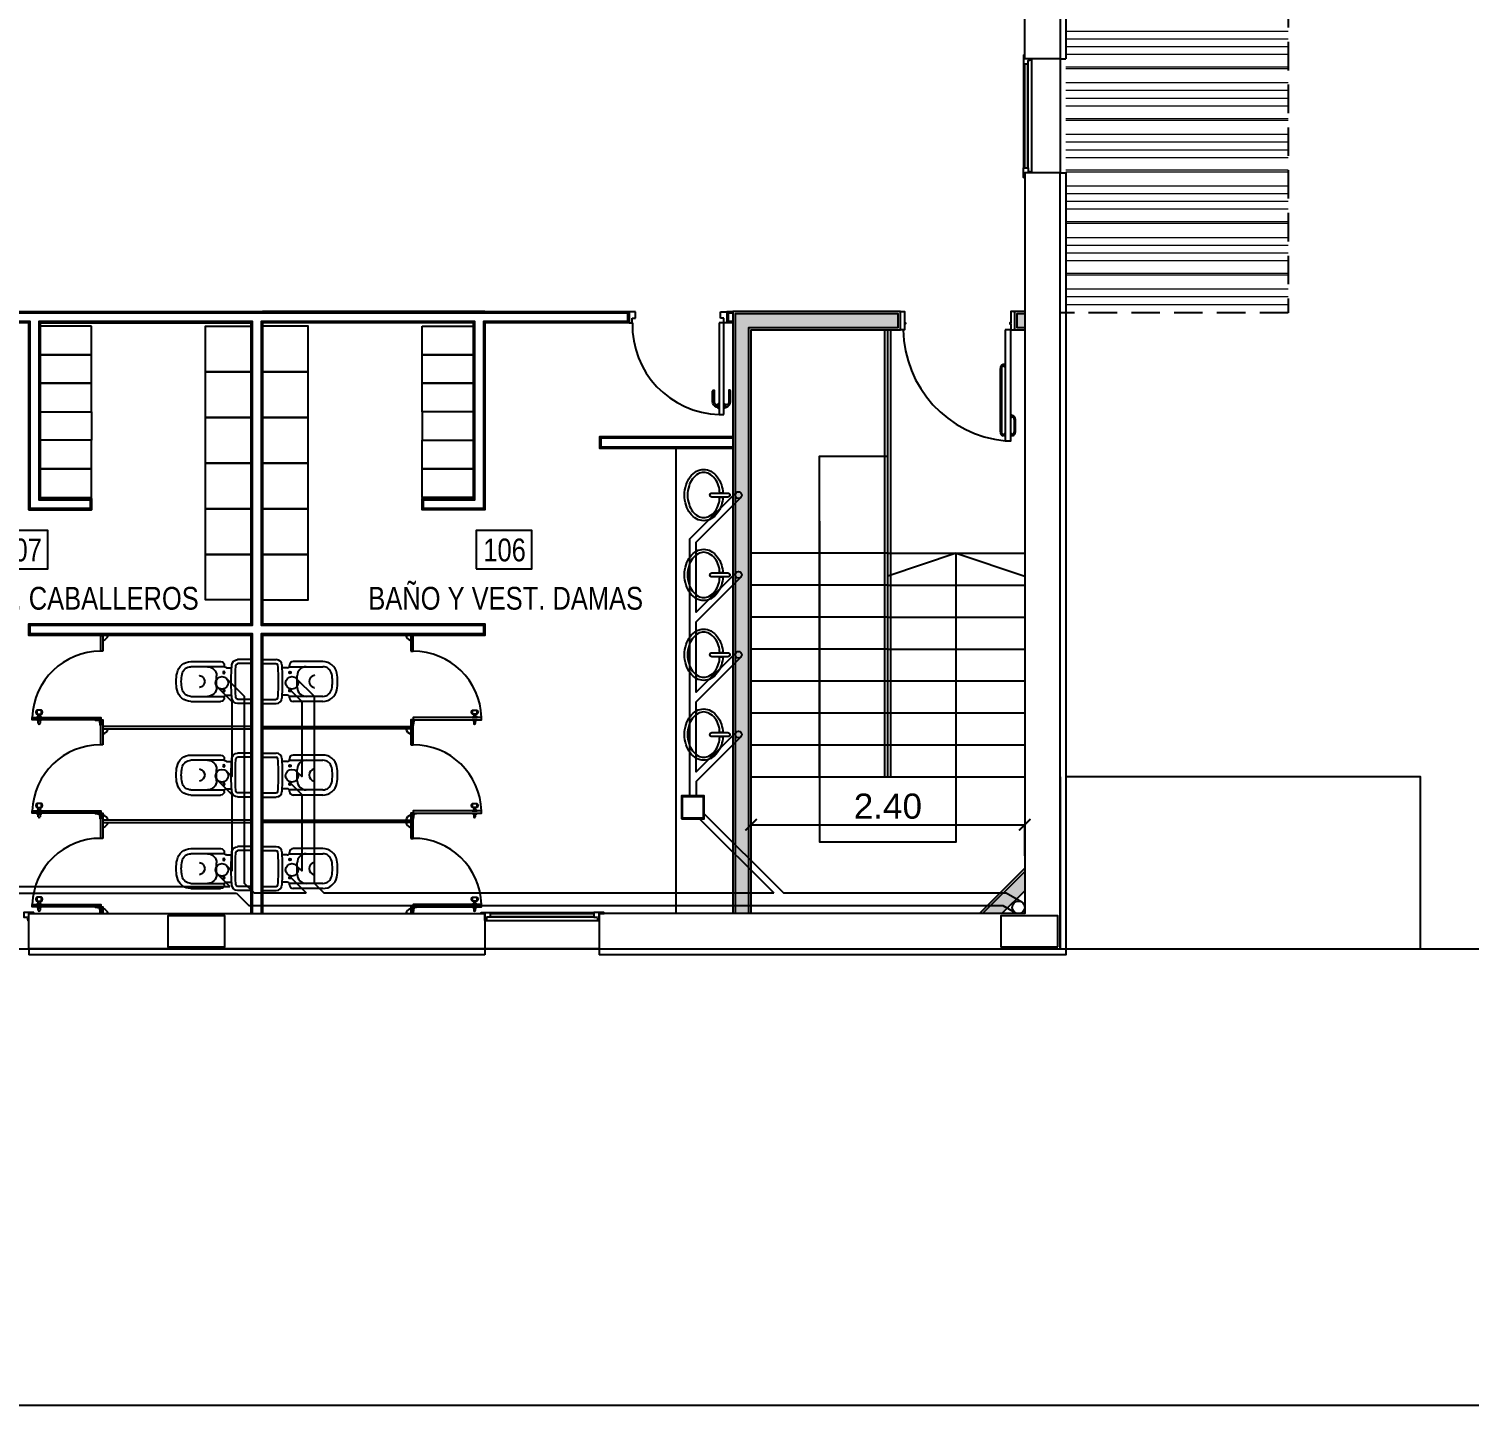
# Model space of a CAD drawing. Header units: inches. Extents: x -309 to 190, y -1585 to -1350.
# Drawn here: x -193.24 to -180.6, y -1503.41 to -1491.34 of the extents above; entities that cross this region are included whole.
import ezdxf
from ezdxf.enums import TextEntityAlignment as Align

# ---------------------------------------------------------------- set-up
doc = ezdxf.new("R2010")
doc.units = ezdxf.units.IN
doc.header["$MEASUREMENT"] = 0
doc.header["$PDMODE"] = 3
doc.linetypes.add('HIDDEN', pattern=[0.375, 0.25, -0.125])
doc.layers.get('0').update_dxf_attribs({"color": 9, "linetype": 'CONTINUOUS'})
doc.layers.get('DEFPOINTS').update_dxf_attribs({"color": 9, "linetype": 'CONTINUOUS'})
for name, color, linetype in [('01', 9, 'CONTINUOUS'), ('CARP', 9, 'CONTINUOUS'), ('CARPI', 9, 'CONTINUOUS'), ('CLOACA', 9, 'CONTINUOUS'), ('DET', 9, 'CONTINUOUS'), ('EQUIP', 9, 'CONTINUOUS'), ('estructura', 9, 'CONTINUOUS'), ('LADRILLO HUECO 12', 9, 'CONTINUOUS'), ('referencias', 9, 'CONTINUOUS'), ('REVOQUE', 9, 'CONTINUOUS'), ('SANIT', 9, 'CONTINUOUS'), ('Tabiques de baños', 9, 'CONTINUOUS'), ('TEXTOS', 9, 'CONTINUOUS')]:
    doc.layers.add(name, color=color, linetype=linetype)
doc.layers.add('cotas', color=9, linetype='CONTINUOUS', lineweight=15)
doc.styles.add('COTAS', font='arial.ttf')
doc.styles.add('ROMANS', font='arial.ttf')
doc.dimstyles.new('ploteo 100', dxfattribs={"dimscale": 0, "dimtxt": 0.22, "dimasz": 0.1, "dimexe": 0, "dimexo": 0, "dimgap": 0.05, "dimtad": 1, "dimzin": 0, "dimdsep": 46, "dimtxsty": 'COTAS', "dimblk1": 'ARCHTICK', "dimblk2": 'ARCHTICK', "dimsah": 1, "dimcen": 0.7, "dimclrd": 256, "dimclre": 256, "dimclrt": 256, "dimaunit": 1, "dimadec": 3, "dimazin": 0, "dimtfac": 1, "dimtmove": 2, "dimatfit": 3, "dimldrblk": 'ARCHTICK', "dimfxl": 1, "dimtolj": 1, "dimtzin": 0, "dimarcsym": 0})

# ---------------------------------------------------------------- blocks, each defined once
blk = doc.blocks.new('_ARCHTICK')
at = {"color": 0, "linetype": 'ByBlock', "const_width": 0.15}
blk.add_lwpolyline([(-0.5, -0.5), (0.5, 0.5)], dxfattribs=at)
blk = doc.blocks.new('*D43')
at = {"layer": 'cotas', "lineweight": -2, "transparency": 16777216}
for p, q in [((-186.902, -1498.592), (-186.902, -1498.319)), ((-186.902, -1498.319), (-184.502, -1498.319)), ((-184.502, -1498.592), (-184.502, -1498.319))]:
    blk.add_line(p, q, dxfattribs=at)
at = {"layer": 'DEFPOINTS', "color": 0, "transparency": 16777216}
for p in [(-184.502, -1498.319), (-186.902, -1498.592), (-184.502, -1498.592)]:
    blk.add_point(p, dxfattribs=at)
at = {"layer": 'cotas', "lineweight": -2, "transparency": 16777216, "xscale": 0.1, "yscale": 0.1, "zscale": 0.1, "rotation": 180}
blk.add_blockref('_ARCHTICK', (-186.902, -1498.319), dxfattribs=at)
at = {"layer": 'cotas', "lineweight": -2, "transparency": 16777216, "xscale": 0.1, "yscale": 0.1, "zscale": 0.1}
blk.add_blockref('_ARCHTICK', (-184.502, -1498.319), dxfattribs=at)
at = {"layer": 'cotas', "transparency": 16777216, "insert": (-185.702, -1498.157), "char_height": 0.22, "attachment_point": 5, "style": 'COTAS'}
blk.add_mtext('\\A1;2.40', dxfattribs=at)
blk = doc.blocks.new('INOLBAVS')
for p, q in [((-0.193, 0), (0.193, 0)), ((-0.193, 0), (-0.193, -0.12)), ((-0.157, 0), (-0.157, -0.12)), ((0.157, 0), (0.157, -0.12)), ((0.193, 0), (0.193, -0.12)), ((-0.143, -0.236), (-0.14, -0.236)), ((-0.13, -0.528), (-0.13, -0.236)), ((0.13, -0.236), (0.13, -0.528)), ((0.143, -0.236), (0.14, -0.236)), ((-0.175, -0.338), (-0.175, -0.268)), ((-0.175, -0.528), (-0.175, -0.338)), ((0.175, -0.338), (0.175, -0.268)), ((0.175, -0.528), (0.175, -0.338))]:
    blk.add_line(p, q)
at = {"linetype": 'Continuous'}
for p, q in [((-0.12, -0.216), (-0.12, -0.172)), ((0.12, -0.216), (0.12, -0.172))]:
    blk.add_line(p, q, dxfattribs=at)
for centre in [(-0.08, -0.24), (0.08, -0.24)]:
    blk.add_circle(centre, 0.0085)
for centre, radius, start, end in [((-0.142, -0.12), 0.05, 180, 265.8235), ((-0.142, -0.12), 0.014, 180, 265.8235), ((0.142, -0.12), 0.014, 274.1765, 0), ((0.142, -0.12), 0.05, 274.1765, 0), ((-0.143, -0.268), 0.032, 90, 180), ((-0.01, 1.696), 1.871, 265.8235, 270.3034), ((-0.01, 1.696), 1.835, 265.8235, 270.3034), ((-0.14, -0.216), 0.02, 270, 0), ((0.01, 1.696), 1.835, 269.6966, 274.1765), ((0.01, 1.696), 1.871, 269.6966, 274.1765), ((0.14, -0.216), 0.02, 180, 270), ((0.143, -0.268), 0.032, 0, 90), ((-0.05, -0.528), 0.125, 180, 258.5558), ((-0.05, -0.528), 0.08, 180, 258.5558), ((0, -0.281), 0.332, 258.5558, 281.4442), ((0.05, -0.528), 0.08, 281.4442, 0), ((0.05, -0.528), 0.125, 281.4442, 0), ((0, -0.281), 0.377, 258.5558, 281.4442)]:
    blk.add_arc(centre, radius, start, end)
at = {"layer": 'DET'}
blk.add_line((-0.05, -0.303), (0.05, -0.303), dxfattribs=at)
for centre, radius, start, end in [((-0.05, -0.383), 0.08, 90, 180), ((0.05, -0.383), 0.08, 0, 90), ((0.003, -0.465), 0.0578, 92.6193, 168.3941), ((0.02, -0.463), 0.075, 172.3942, 172.744), ((-0.003, -0.465), 0.0578, 11.6059, 87.3807), ((-0.02, -0.463), 0.075, 7.256, 7.6058)]:
    blk.add_arc(centre, radius, start, end, dxfattribs=at)
blk = doc.blocks.new('Z$W@#22214')
for p, q in [((-0.059, -0.058), (-0.059, 0)), ((-0.059, 0), (0, 0)), ((-0.831, 0), (-0.89, 0)), ((-0.89, -0.1), (-0.86, -0.1)), ((-0.86, -0.1), (-0.86, -0.058)), ((-0.86, -0.058), (-0.831, -0.058)), ((-0.831, -0.058), (-0.831, 0)), ((-0.03, -0.1), (-0.071, -0.1)), ((-0.071, -0.1), (-0.071, -0.93)), ((-0.03, -0.058), (-0.059, -0.058)), ((-0.03, -0.1), (-0.03, -0.058)), ((0, -0.1), (-0.03, -0.1)), ((-0.03, -0.93), (-0.03, -0.1)), ((-0.071, -0.93), (-0.03, -0.93))]:
    blk.add_line(p, q)
for points in [[(-0.132, -0.812), (-0.132, -0.718), (-0.126, -0.711), (-0.118, -0.711), (-0.118, -0.812, 0.405869), (-0.092, -0.843), (-0.082, -0.843), (-0.082, -0.863), (-0.096, -0.863, -0.343001)], [(0.03, -0.812), (0.03, -0.718), (0.025, -0.711), (0.017, -0.711), (0.017, -0.812, -0.405869), (-0.009, -0.843), (-0.019, -0.843), (-0.019, -0.863), (-0.005, -0.863, 0.343001)]]:
    blk.add_lwpolyline(points, format="xyb", close=True)
for points in [[(-0.082, -0.837), (-0.08, -0.837), (-0.08, -0.871), (-0.082, -0.871)], [(-0.08, -0.835), (-0.071, -0.827), (-0.071, -0.881), (-0.08, -0.873)], [(-0.021, -0.835), (-0.03, -0.827), (-0.03, -0.881), (-0.021, -0.873)], [(-0.019, -0.837), (-0.021, -0.837), (-0.021, -0.871), (-0.019, -0.871)]]:
    blk.add_lwpolyline(points, close=True)
blk.add_arc((-0.05, -0.121), 0.81, 178.5455, 268.508)
blk = doc.blocks.new('NLOCAL')
blk.add_lwpolyline([(-0.304, 0), (0.304, 0), (0.304, 0.419), (-0.304, 0.419)], close=True)
at = {"style": 'ROMANS', "width": 0.8, "flags": 1}
blk.add_attdef('SECTOR', text='', height=0.25, dxfattribs=at).set_placement((-0.006, 0.634), align=Align.MIDDLE)
at = {"style": 'ROMANS', "width": 0.8}
for tag, p in [('NUMERO', (0.006, 0.206)), ('DENOMINACION', (0.018, -0.291))]:
    blk.add_attdef(tag, text='', height=0.25, dxfattribs=at).set_placement(p, align=Align.MIDDLE)

msp = doc.modelspace()

# ---------------------------------------------------------------- hatches: boundary and pattern name
at = {"layer": 'LADRILLO HUECO 12'}
h = msp.add_hatch(color=256, dxfattribs=at)
h.paths.add_polyline_path([(-184.502, -1493.838), (-184.571, -1493.838), (-184.571, -1493.958), (-184.502, -1493.958)])
h.paths.add_polyline_path([(-185.611, -1493.838), (-187.042, -1493.838), (-187.042, -1499.098), (-186.922, -1499.098), (-186.922, -1493.958), (-185.611, -1493.958)])
msp.add_hatch(color=256, dxfattribs=at).paths.add_polyline_path([(-184.872, -1499.098), (-184.702, -1499.098), (-184.502, -1498.898), (-184.502, -1498.728)])

# ---------------------------------------------------------------- linework, layer by layer
at = {"linetype": 'HIDDEN'}
msp.add_lwpolyline([(-184.192, -1484.329), (-182.192, -1484.329), (-182.192, -1493.829), (-184.192, -1493.829)], dxfattribs=at)
for points in [[(-184.192, -1491.603), (-184.192, -1492.603)], [(-184.192, -1491.603), (-184.142, -1491.603)], [(-184.192, -1492.603), (-184.142, -1492.603)], [(-194.499, -1493.818), (-187.972, -1493.818), (-187.972, -1493.918), (-189.235, -1493.918), (-189.235, -1495.558), (-189.785, -1495.558), (-189.785, -1495.458), (-189.335, -1495.458), (-189.335, -1493.918), (-191.185, -1493.918), (-191.185, -1496.558), (-189.235, -1496.558), (-189.235, -1496.658), (-191.185, -1496.658), (-191.185, -1499.098)], [(-191.285, -1499.098), (-191.285, -1496.658), (-193.235, -1496.658), (-193.235, -1496.558), (-191.285, -1496.558), (-191.285, -1493.918), (-193.135, -1493.918), (-193.135, -1495.458), (-192.685, -1495.458), (-192.685, -1495.558), (-193.235, -1495.558), (-193.235, -1493.918), (-194.499, -1493.918)], [(-194.487, -1493.83), (-187.984, -1493.83), (-187.984, -1493.906), (-189.247, -1493.906), (-189.247, -1495.546), (-189.773, -1495.546), (-189.773, -1495.47), (-189.323, -1495.47), (-189.323, -1493.906), (-191.197, -1493.906), (-191.197, -1496.57), (-189.247, -1496.57), (-189.247, -1496.646), (-191.197, -1496.646), (-191.197, -1499.098)], [(-191.273, -1499.098), (-191.273, -1496.646), (-193.223, -1496.646), (-193.223, -1496.57), (-191.273, -1496.57), (-191.273, -1493.906), (-193.147, -1493.906), (-193.147, -1495.47), (-192.697, -1495.47), (-192.697, -1495.546), (-193.223, -1495.546), (-193.223, -1493.906), (-194.487, -1493.906)], [(-193.235, -1493.818), (-191.285, -1493.818)], [(-193.135, -1493.918), (-191.285, -1493.918)], [(-189.235, -1493.818), (-191.185, -1493.818)], [(-189.335, -1493.918), (-191.185, -1493.918)], [(-187.062, -1493.918), (-187.112, -1493.918), (-187.112, -1493.818), (-187.062, -1493.818)], [(-187.062, -1493.906), (-187.1, -1493.906), (-187.1, -1493.83), (-187.062, -1493.83)], [(-187.062, -1494.918), (-188.232, -1494.918), (-188.232, -1495.018), (-187.062, -1495.018)], [(-187.062, -1494.93), (-188.22, -1494.93), (-188.22, -1495.006), (-187.062, -1495.006)], [(-187.562, -1495.018), (-187.562, -1499.098)], [(-193.235, -1495.558), (-192.685, -1495.558), (-192.685, -1495.458), (-193.135, -1495.458)], [(-189.235, -1495.558), (-189.785, -1495.558), (-189.785, -1495.458), (-189.335, -1495.458)], [(-191.285, -1496.865), (-191.285, -1499.098)], [(-191.185, -1496.865), (-191.185, -1499.098)], [(-184.192, -1497.898), (-184.192, -1497.898), (-184.192, -1499.408), (-181.032, -1499.408), (-181.032, -1497.898), (-184.142, -1497.898)], [(-193.235, -1499.408), (-193.235, -1499.458)], [(-188.235, -1499.408), (-189.235, -1499.408)], [(-189.235, -1499.408), (-189.235, -1499.458)], [(-188.235, -1499.408), (-188.235, -1499.458)]]:
    msp.add_lwpolyline(points)
for points in [[(-187.198, -1495.269, -0.085733), (-187.162, -1495.339, -0.060276), (-187.149, -1495.41), (-187.176, -1495.41, 0.05878), (-187.187, -1495.347, 0.085733), (-187.219, -1495.285, 0.106084), (-187.268, -1495.243, 0.12693), (-187.317, -1495.23, 0.12693), (-187.366, -1495.243, 0.106084), (-187.415, -1495.285, 0.085733), (-187.446, -1495.347, 0.075373), (-187.459, -1495.428, 0.075367), (-187.446, -1495.509, 0.085741), (-187.415, -1495.571, 0.106084), (-187.366, -1495.614, 0.12693), (-187.317, -1495.626, 0.12693), (-187.268, -1495.614, 0.106084), (-187.219, -1495.571, 0.085733), (-187.187, -1495.509, 0.05878), (-187.176, -1495.446), (-187.149, -1495.446, -0.060276), (-187.162, -1495.517, -0.085733), (-187.198, -1495.587, -0.106084), (-187.255, -1495.637, -0.12693), (-187.317, -1495.653, -0.12693), (-187.379, -1495.637, -0.106084), (-187.436, -1495.587, -0.085733), (-187.472, -1495.517, -0.075373), (-187.486, -1495.428, -0.075373), (-187.472, -1495.339, -0.085733), (-187.436, -1495.269, -0.106084), (-187.379, -1495.219, -0.12693), (-187.317, -1495.203, -0.12693), (-187.255, -1495.219, -0.106084)], [(-187.106, -1495.41, -1), (-187.106, -1495.446), (-187.245, -1495.446, -1), (-187.245, -1495.41)], [(-187.198, -1495.969, -0.085733), (-187.162, -1496.039, -0.060276), (-187.149, -1496.11), (-187.176, -1496.11, 0.05878), (-187.187, -1496.047, 0.085733), (-187.219, -1495.985, 0.106084), (-187.268, -1495.943, 0.12693), (-187.317, -1495.93, 0.12693), (-187.366, -1495.943, 0.106084), (-187.415, -1495.985, 0.085733), (-187.446, -1496.047, 0.075373), (-187.459, -1496.128, 0.075367), (-187.446, -1496.209, 0.085741), (-187.415, -1496.271, 0.106084), (-187.366, -1496.314, 0.12693), (-187.317, -1496.326, 0.12693), (-187.268, -1496.314, 0.106084), (-187.219, -1496.271, 0.085733), (-187.187, -1496.209, 0.05878), (-187.176, -1496.146), (-187.149, -1496.146, -0.060276), (-187.162, -1496.217, -0.085733), (-187.198, -1496.287, -0.106084), (-187.255, -1496.337, -0.12693), (-187.317, -1496.353, -0.12693), (-187.379, -1496.337, -0.106084), (-187.436, -1496.287, -0.085733), (-187.472, -1496.217, -0.075373), (-187.486, -1496.128, -0.075373), (-187.472, -1496.039, -0.085733), (-187.436, -1495.969, -0.106084), (-187.379, -1495.919, -0.12693), (-187.317, -1495.903, -0.12693), (-187.255, -1495.919, -0.106084)], [(-187.106, -1496.11, -1), (-187.106, -1496.146), (-187.245, -1496.146, -1), (-187.245, -1496.11)], [(-187.198, -1496.669, -0.085733), (-187.162, -1496.739, -0.060276), (-187.149, -1496.81), (-187.176, -1496.81, 0.05878), (-187.187, -1496.747, 0.085733), (-187.219, -1496.685, 0.106084), (-187.268, -1496.643, 0.12693), (-187.317, -1496.63, 0.12693), (-187.366, -1496.643, 0.106084), (-187.415, -1496.685, 0.085733), (-187.446, -1496.747, 0.075373), (-187.459, -1496.828, 0.075367), (-187.446, -1496.909, 0.085741), (-187.415, -1496.971, 0.106084), (-187.366, -1497.014, 0.12693), (-187.317, -1497.026, 0.12693), (-187.268, -1497.014, 0.106084), (-187.219, -1496.971, 0.085733), (-187.187, -1496.909, 0.05878), (-187.176, -1496.846), (-187.149, -1496.846, -0.060276), (-187.162, -1496.917, -0.085733), (-187.198, -1496.987, -0.106084), (-187.255, -1497.037, -0.12693), (-187.317, -1497.053, -0.12693), (-187.379, -1497.037, -0.106084), (-187.436, -1496.987, -0.085733), (-187.472, -1496.917, -0.075373), (-187.486, -1496.828, -0.075373), (-187.472, -1496.739, -0.085733), (-187.436, -1496.669, -0.106084), (-187.379, -1496.619, -0.12693), (-187.317, -1496.603, -0.12693), (-187.255, -1496.619, -0.106084)], [(-187.106, -1496.81, -1), (-187.106, -1496.846), (-187.245, -1496.846, -1), (-187.245, -1496.81)], [(-187.198, -1497.369, -0.085733), (-187.162, -1497.439, -0.060276), (-187.149, -1497.51), (-187.176, -1497.51, 0.05878), (-187.187, -1497.447, 0.085733), (-187.219, -1497.385, 0.106084), (-187.268, -1497.343, 0.12693), (-187.317, -1497.33, 0.12693), (-187.366, -1497.343, 0.106084), (-187.415, -1497.385, 0.085733), (-187.446, -1497.447, 0.075373), (-187.459, -1497.528, 0.075367), (-187.446, -1497.609, 0.085741), (-187.415, -1497.671, 0.106084), (-187.366, -1497.714, 0.12693), (-187.317, -1497.726, 0.12693), (-187.268, -1497.714, 0.106084), (-187.219, -1497.671, 0.085733), (-187.187, -1497.609, 0.05878), (-187.176, -1497.546), (-187.149, -1497.546, -0.060276), (-187.162, -1497.617, -0.085733), (-187.198, -1497.687, -0.106084), (-187.255, -1497.737, -0.12693), (-187.317, -1497.753, -0.12693), (-187.379, -1497.737, -0.106084), (-187.436, -1497.687, -0.085733), (-187.472, -1497.617, -0.075373), (-187.486, -1497.528, -0.075373), (-187.472, -1497.439, -0.085733), (-187.436, -1497.369, -0.106084), (-187.379, -1497.319, -0.12693), (-187.317, -1497.303, -0.12693), (-187.255, -1497.319, -0.106084)], [(-187.106, -1497.51, -1), (-187.106, -1497.546), (-187.245, -1497.546, -1), (-187.245, -1497.51)]]:
    msp.add_lwpolyline(points, format="xyb", close=True)
for centre, start, end in [((-192.607, -1497.396), 89.7843, 178.2736), ((-189.863, -1497.396), 1.7264, 90.2157), ((-192.607, -1498.216), 89.7843, 178.2736), ((-189.863, -1498.216), 1.7264, 90.2157), ((-192.607, -1499.036), 89.7843, 178.2736), ((-189.863, -1499.036), 1.7264, 90.2157)]:
    msp.add_arc(centre, 0.598, start, end)
at = {"layer": '01', "ltscale": 0.5}
for p, q in [((-185.702, -1495.938), (-184.502, -1495.938)), ((-185.702, -1496.218), (-184.502, -1496.218)), ((-185.702, -1496.498), (-184.502, -1496.498)), ((-185.702, -1496.778), (-186.902, -1496.778)), ((-185.702, -1496.778), (-184.502, -1496.778))]:
    msp.add_line(p, q, dxfattribs=at)
for points in [[(-185.728, -1497.898), (-185.728, -1493.978)], [(-185.702, -1497.898), (-185.702, -1493.978)], [(-185.675, -1497.898), (-185.675, -1493.978)], [(-185.702, -1495.938), (-186.902, -1495.938)], [(-185.702, -1496.218), (-186.902, -1496.218)], [(-185.702, -1496.498), (-186.902, -1496.498)], [(-186.902, -1497.058), (-184.502, -1497.058)], [(-186.902, -1497.338), (-184.502, -1497.338)], [(-186.902, -1497.618), (-184.502, -1497.618)], [(-186.902, -1497.898), (-185.702, -1497.898)], [(-185.702, -1497.898), (-184.502, -1497.898)]]:
    msp.add_lwpolyline(points, dxfattribs=at)
at = {"layer": 'CARP'}
for p, q in [((-184.512, -1491.648, 0), (-184.512, -1492.558, 0)), ((-184.506, -1491.648), (-184.506, -1492.558)), ((-184.478, -1491.648), (-184.478, -1492.558)), ((-184.472, -1492.558, 0), (-184.472, -1491.648, 0)), ((-184.442, -1491.613, 0), (-184.442, -1492.593, 0)), ((-184.682, -1494.284), (-184.692, -1494.284)), ((-184.689, -1494.297), (-184.682, -1494.297)), ((-184.682, -1494.301), (-184.682, -1494.279)), ((-184.682, -1494.297), (-184.682, -1494.284)), ((-184.682, -1494.301), (-184.681, -1494.301)), ((-184.681, -1494.277), (-184.681, -1494.303)), ((-184.716, -1494.873), (-184.716, -1494.318)), ((-184.706, -1494.318), (-184.706, -1494.873)), ((-184.675, -1494.308), (-184.681, -1494.303)), ((-184.625, -1494.72), (-184.619, -1494.725)), ((-184.625, -1494.756), (-184.619, -1494.75)), ((-184.619, -1494.725), (-184.619, -1494.75)), ((-184.618, -1494.727), (-184.619, -1494.727)), ((-184.618, -1494.749), (-184.619, -1494.749)), ((-184.618, -1494.749), (-184.618, -1494.727)), ((-184.618, -1494.732), (-184.608, -1494.732)), ((-184.618, -1494.745), (-184.618, -1494.732)), ((-184.611, -1494.745), (-184.618, -1494.745)), ((-184.594, -1494.766), (-184.594, -1494.873)), ((-184.584, -1494.873), (-184.584, -1494.766)), ((-184.689, -1494.894), (-184.682, -1494.894)), ((-184.682, -1494.89), (-184.681, -1494.89)), ((-184.682, -1494.89), (-184.682, -1494.912)), ((-184.682, -1494.894), (-184.682, -1494.907)), ((-184.675, -1494.883), (-184.681, -1494.888)), ((-184.681, -1494.914), (-184.681, -1494.888)), ((-184.625, -1494.883), (-184.619, -1494.888)), ((-184.619, -1494.914), (-184.619, -1494.888)), ((-184.618, -1494.89), (-184.619, -1494.89)), ((-184.618, -1494.89), (-184.618, -1494.912)), ((-184.611, -1494.894), (-184.618, -1494.894)), ((-184.618, -1494.894), (-184.618, -1494.907)), ((-189.19, -1499.088, 0), (-188.28, -1499.088, 0)), ((-189.19, -1499.094), (-188.28, -1499.094)), ((-189.225, -1499.158, 0), (-188.245, -1499.158, 0)), ((-189.19, -1499.122), (-188.28, -1499.122)), ((-188.28, -1499.128, 0), (-189.19, -1499.128, 0))]:
    msp.add_line(p, q, dxfattribs=at)
for points in [[(-184.507, -1491.568, 0.414214), (-184.512, -1491.573), (-184.512, -1491.648), (-184.472, -1491.648), (-184.472, -1491.618), (-184.442, -1491.613), (-184.442, -1491.603), (-184.451, -1491.603), (-184.502, -1491.603), (-184.502, -1491.568), (-184.507, -1491.568)], [(-184.507, -1492.648, -0.414214), (-184.512, -1492.643), (-184.512, -1492.558), (-184.472, -1492.558), (-184.472, -1492.588), (-184.442, -1492.593), (-184.442, -1492.603), (-184.451, -1492.603), (-184.502, -1492.603), (-184.502, -1492.648), (-184.507, -1492.648)], [(-193.19, -1499.093, 0.414214), (-193.195, -1499.088), (-193.28, -1499.088), (-193.28, -1499.128), (-193.25, -1499.128), (-193.245, -1499.158), (-193.235, -1499.158), (-193.235, -1499.149), (-193.235, -1499.098), (-193.19, -1499.098), (-193.19, -1499.093)], [(-189.27, -1499.093, -0.414214), (-189.265, -1499.088), (-189.19, -1499.088), (-189.19, -1499.128), (-189.22, -1499.128), (-189.225, -1499.158), (-189.235, -1499.158), (-189.235, -1499.149), (-189.235, -1499.098), (-189.27, -1499.098), (-189.27, -1499.093)], [(-188.19, -1499.093, 0.414214), (-188.195, -1499.088), (-188.28, -1499.088), (-188.28, -1499.128), (-188.25, -1499.128), (-188.245, -1499.158), (-188.235, -1499.158), (-188.235, -1499.149), (-188.235, -1499.098), (-188.19, -1499.098), (-188.19, -1499.093)]]:
    msp.add_lwpolyline(points, format="xyb", dxfattribs=at)
at = {"layer": 'CARP', "const_width": 0.004}
for points in [[(-184.492, -1491.648), (-184.492, -1492.558)], [(-189.19, -1499.108), (-188.28, -1499.108)]]:
    msp.add_lwpolyline(points, dxfattribs=at)
at = {"layer": 'CARP'}
for points in [[(-185.591, -1493.827), (-185.591, -1493.818), (-185.557, -1493.818), (-185.557, -1493.919), (-185.549, -1493.919), (-185.549, -1493.928), (-185.557, -1493.928), (-185.557, -1493.978), (-185.591, -1493.978), (-185.591, -1493.97)], [(-184.591, -1493.827), (-184.591, -1493.818), (-184.625, -1493.818), (-184.625, -1493.919), (-184.633, -1493.919), (-184.633, -1493.928), (-184.625, -1493.928), (-184.625, -1493.978), (-184.591, -1493.978), (-184.591, -1493.97)], [(-186.302, -1497.898), (-186.302, -1495.087), (-185.702, -1495.087)], [(-186.302, -1495.658), (-186.302, -1498.47), (-185.102, -1498.47), (-185.102, -1495.938)], [(-185.102, -1495.938), (-185.702, -1496.138)], [(-185.102, -1495.938), (-184.502, -1496.138)]]:
    msp.add_lwpolyline(points, dxfattribs=at)
msp.add_lwpolyline([(-184.675, -1493.978), (-184.675, -1494.952), (-184.625, -1494.952), (-184.625, -1493.978)], close=True, dxfattribs=at)
for centre, radius, start, end in [((-184.577, -1493.967), 0.99, 180.6414, 264.3222), ((-184.682, -1494.316), 0.0338, 106.9752, 182.7033), ((-184.687, -1494.317), 0.0194, 95.9796, 184.3423), ((-184.613, -1494.764), 0.0194, 355.6577, 84.0204), ((-184.618, -1494.764), 0.0338, 357.2967, 73.0248), ((-184.682, -1494.875), 0.0338, 177.2967, 253.0248), ((-184.687, -1494.875), 0.0194, 175.6577, 264.0204), ((-184.613, -1494.874), 0.0194, 275.9796, 4.3423), ((-184.618, -1494.875), 0.0338, 286.9752, 2.7033)]:
    msp.add_arc(centre, radius, start, end, dxfattribs=at)
at = {"layer": 'CARPI'}
msp.add_lwpolyline([(-272.732, -1495.408, 0.414214), (-264.732, -1503.408), (-172.732, -1503.408, 0.414214), (-164.732, -1495.408), (-164.732, -1470.482, 0.330583), (-171.837, -1460.91), (-202.518, -1451.631, 0.073558), (-204.834, -1451.288), (-264.732, -1451.288, 0.414214), (-272.732, -1459.288)], format="xyb", close=True, dxfattribs=at)
at = {"layer": 'CLOACA'}
for points in [[(-187.033, -1495.407), (-187.442, -1495.816), (-187.442, -1498.066)], [(-187.032, -1496.108), (-187.382, -1496.456), (-187.382, -1495.841), (-186.991, -1495.449)], [(-187.033, -1496.807), (-187.382, -1497.156), (-187.382, -1496.541), (-186.991, -1496.149)], [(-187.033, -1497.507), (-187.382, -1497.856), (-187.382, -1497.241), (-186.991, -1496.849)], [(-191.503, -1497.035), (-191.346, -1497.192), (-191.346, -1498.832), (-191.26, -1498.917), (-190.802, -1498.917)], [(-190.89, -1497.035), (-190.732, -1497.192), (-190.732, -1498.832), (-190.647, -1498.917)], [(-191.581, -1497.113), (-191.456, -1497.238), (-191.456, -1497.897), (-191.503, -1497.85)], [(-190.967, -1497.113), (-190.842, -1497.238), (-190.842, -1497.897), (-190.89, -1497.85)], [(-186.991, -1497.549), (-187.382, -1497.941), (-187.382, -1498.066)], [(-191.581, -1497.927), (-191.456, -1498.053), (-191.456, -1498.722), (-191.503, -1498.675)], [(-190.967, -1497.927), (-190.842, -1498.053), (-190.842, -1498.722), (-190.89, -1498.675)], [(-187.354, -1498.266), (-186.702, -1498.917)], [(-187.312, -1498.223), (-186.617, -1498.917)], [(-197.501, -1498.352), (-196.933, -1498.92), (-191.413, -1498.92)], [(-191.581, -1498.752), (-191.473, -1498.86)], [(-190.967, -1498.752), (-190.802, -1498.917)], [(-193.787, -1498.86), (-191.473, -1498.86)], [(-191.413, -1498.92), (-191.306, -1499.027), (-184.694, -1499.027), (-184.584, -1499.091)], [(-190.647, -1498.917), (-186.702, -1498.917)], [(-186.617, -1498.917), (-184.665, -1498.917), (-184.529, -1498.996)]]:
    msp.add_lwpolyline(points, dxfattribs=at)
for points in [[(-187.512, -1498.266), (-187.312, -1498.266), (-187.312, -1498.066), (-187.512, -1498.066)], [(-187.505, -1498.258), (-187.319, -1498.258), (-187.319, -1498.073), (-187.505, -1498.073)]]:
    msp.add_lwpolyline(points, close=True, dxfattribs=at)
for centre, radius in [((-187.012, -1495.428), 0.0292), ((-187.012, -1496.128), 0.0292), ((-187.012, -1496.828), 0.0292), ((-191.542, -1497.074), 0.055), ((-190.928, -1497.074), 0.055), ((-187.012, -1497.528), 0.0292), ((-191.542, -1497.889), 0.055), ((-190.928, -1497.889), 0.055), ((-191.542, -1498.714), 0.055), ((-190.928, -1498.714), 0.055), ((-184.557, -1499.043), 0.055)]:
    msp.add_circle(centre, radius, dxfattribs=at)
at = {"layer": 'EQUIP'}
for points in [[(-192.685, -1493.948), (-193.135, -1493.948), (-193.135, -1494.198), (-192.685, -1494.198)], [(-191.285, -1494.348), (-191.685, -1494.348), (-191.685, -1493.948), (-191.285, -1493.948)], [(-191.185, -1494.348), (-190.785, -1494.348), (-190.785, -1493.948), (-191.185, -1493.948)], [(-189.785, -1493.948), (-189.335, -1493.948), (-189.335, -1494.198), (-189.785, -1494.198)], [(-192.685, -1494.198), (-193.135, -1494.198), (-193.135, -1494.448), (-192.685, -1494.448)], [(-189.785, -1494.198), (-189.335, -1494.198), (-189.335, -1494.448), (-189.785, -1494.448)], [(-191.285, -1494.748), (-191.685, -1494.748), (-191.685, -1494.348), (-191.285, -1494.348)], [(-191.185, -1494.748), (-190.785, -1494.748), (-190.785, -1494.348), (-191.185, -1494.348)], [(-192.685, -1494.448), (-193.135, -1494.448), (-193.135, -1494.698), (-192.685, -1494.698)], [(-189.785, -1494.448), (-189.335, -1494.448), (-189.335, -1494.698), (-189.785, -1494.698)], [(-192.685, -1494.948), (-193.135, -1494.948), (-193.135, -1494.698), (-192.685, -1494.698)], [(-191.285, -1495.148), (-191.685, -1495.148), (-191.685, -1494.748), (-191.285, -1494.748)], [(-191.185, -1495.148), (-190.785, -1495.148), (-190.785, -1494.748), (-191.185, -1494.748)], [(-189.785, -1494.948), (-189.335, -1494.948), (-189.335, -1494.698), (-189.785, -1494.698)], [(-192.685, -1494.948), (-193.135, -1494.948), (-193.135, -1495.198), (-192.685, -1495.198)], [(-189.785, -1494.948), (-189.335, -1494.948), (-189.335, -1495.198), (-189.785, -1495.198)], [(-191.285, -1495.548), (-191.685, -1495.548), (-191.685, -1495.148), (-191.285, -1495.148)], [(-191.185, -1495.548), (-190.785, -1495.548), (-190.785, -1495.148), (-191.185, -1495.148)], [(-192.685, -1495.198), (-193.135, -1495.198), (-193.135, -1495.448), (-192.685, -1495.448)], [(-189.785, -1495.198), (-189.335, -1495.198), (-189.335, -1495.448), (-189.785, -1495.448)], [(-191.285, -1495.948), (-191.685, -1495.948), (-191.685, -1495.548), (-191.285, -1495.548)], [(-191.185, -1495.948), (-190.785, -1495.948), (-190.785, -1495.548), (-191.185, -1495.548)], [(-191.285, -1496.348), (-191.685, -1496.348), (-191.685, -1495.948), (-191.285, -1495.948)], [(-191.185, -1496.348), (-190.785, -1496.348), (-190.785, -1495.948), (-191.185, -1495.948)]]:
    msp.add_lwpolyline(points, close=True, dxfattribs=at)
at = {"layer": 'estructura'}
for points in [[(-191.765, -1499.118), (-192.015, -1499.118), (-192.015, -1499.388), (-191.515, -1499.388), (-191.515, -1499.118)], [(-184.212, -1499.388), (-184.212, -1499.118), (-184.712, -1499.118), (-184.712, -1499.388)]]:
    msp.add_lwpolyline(points, close=True, dxfattribs=at)
at = {"layer": 'LADRILLO HUECO 12'}
for points in [[(-186.922, -1499.098), (-186.922, -1493.958), (-185.611, -1493.958), (-185.611, -1493.838), (-187.042, -1493.838), (-187.042, -1499.098)], [(-184.502, -1493.838), (-184.571, -1493.838), (-184.571, -1493.958), (-184.502, -1493.958)], [(-184.502, -1498.728), (-184.872, -1499.098)], [(-184.502, -1498.898), (-184.702, -1499.098)]]:
    msp.add_lwpolyline(points, dxfattribs=at)
at = {"layer": 'referencias', "linetype": 'Continuous', "lineweight": 5}
for points in [[(-184.142, -1491.36), (-182.192, -1491.36)], [(-184.142, -1491.427), (-182.192, -1491.427)], [(-184.142, -1491.496), (-182.192, -1491.496)], [(-184.142, -1491.562), (-182.192, -1491.562)], [(-184.142, -1491.673), (-182.192, -1491.673)], [(-184.142, -1491.689), (-182.192, -1491.689)], [(-184.142, -1491.812), (-182.192, -1491.812)], [(-184.142, -1491.879), (-182.192, -1491.879)], [(-184.142, -1491.948), (-182.192, -1491.948)], [(-184.142, -1492.014), (-182.192, -1492.014)], [(-184.142, -1492.125), (-182.192, -1492.125)], [(-184.142, -1492.141), (-182.192, -1492.141)], [(-184.142, -1492.265), (-182.192, -1492.265)], [(-184.142, -1492.332), (-182.192, -1492.332)], [(-184.142, -1492.4), (-182.192, -1492.4)], [(-184.142, -1492.467), (-182.192, -1492.467)], [(-184.142, -1492.577), (-182.192, -1492.577)], [(-184.142, -1492.593), (-182.192, -1492.593)], [(-184.142, -1492.717), (-182.192, -1492.717)], [(-184.142, -1492.784), (-182.192, -1492.784)], [(-184.142, -1492.852), (-182.192, -1492.852)], [(-184.142, -1492.919), (-182.192, -1492.919)], [(-184.142, -1493.029), (-182.192, -1493.029)], [(-184.142, -1493.045), (-182.192, -1493.045)], [(-184.142, -1493.169), (-182.192, -1493.169)], [(-184.142, -1493.236), (-182.192, -1493.236)], [(-184.142, -1493.304), (-182.192, -1493.304)], [(-184.142, -1493.371), (-182.192, -1493.371)], [(-184.142, -1493.482), (-182.192, -1493.482)], [(-184.142, -1493.497), (-182.192, -1493.497)], [(-184.142, -1493.621), (-182.192, -1493.621)], [(-184.142, -1493.688), (-182.192, -1493.688)], [(-184.142, -1493.756), (-182.192, -1493.756)]]:
    msp.add_lwpolyline(points, dxfattribs=at)
at = {"layer": 'REVOQUE'}
msp.add_line((-266.443, -1499.408), (-171.836, -1499.408), dxfattribs=at)
for points in [[(-184.192, -1491.603), (-184.502, -1491.603), (-184.502, -1490.103), (-184.192, -1490.103)], [(-188.235, -1499.098), (-188.235, -1499.098), (-188.235, -1499.408), (-184.192, -1499.408), (-184.192, -1492.603), (-184.502, -1492.603), (-184.502, -1499.098), (-188.235, -1499.098)], [(-189.235, -1499.408), (-193.235, -1499.408), (-193.235, -1499.098), (-189.235, -1499.098)]]:
    msp.add_lwpolyline(points, close=True, dxfattribs=at)
for points in [[(-184.142, -1490.103), (-184.142, -1491.603)], [(-184.142, -1492.603), (-184.142, -1499.458), (-188.235, -1499.458)], [(-186.902, -1499.098), (-186.902, -1493.978), (-185.591, -1493.978), (-185.591, -1493.818), (-187.062, -1493.818), (-187.062, -1499.098)], [(-184.502, -1493.818), (-184.591, -1493.818), (-184.591, -1493.978), (-184.502, -1493.978)], [(-184.502, -1498.7), (-184.9, -1499.098)], [(-189.235, -1499.458), (-193.235, -1499.458)]]:
    msp.add_lwpolyline(points, dxfattribs=at)
at = {"layer": 'Tabiques de baños'}
for points in [[(-192.585, -1496.798), (-192.605, -1496.798), (-192.605, -1496.658), (-192.585, -1496.658)], [(-189.885, -1496.798), (-189.865, -1496.798), (-189.865, -1496.658), (-189.885, -1496.658)], [(-193.164, -1497.313), (-193.164, -1497.348), (-193.124, -1497.348), (-193.124, -1497.313)], [(-189.306, -1497.313), (-189.306, -1497.348), (-189.346, -1497.348), (-189.346, -1497.313)], [(-192.605, -1497.398), (-193.205, -1497.398), (-193.205, -1497.378), (-192.605, -1497.378)], [(-193.166, -1497.378), (-193.16, -1497.371), (-193.13, -1497.371), (-193.124, -1497.378)], [(-193.166, -1497.398), (-193.16, -1497.405), (-193.13, -1497.405), (-193.124, -1497.398)], [(-193.158, -1497.371), (-193.158, -1497.37), (-193.132, -1497.37), (-193.132, -1497.371)], [(-193.158, -1497.405), (-193.158, -1497.406), (-193.132, -1497.406), (-193.132, -1497.405)], [(-192.614, -1497.406), (-192.614, -1497.398), (-192.654, -1497.398), (-192.654, -1497.401), (-192.614, -1497.406)], [(-192.613, -1497.407), (-192.605, -1497.407), (-192.605, -1497.447), (-192.608, -1497.447), (-192.613, -1497.407)], [(-192.585, -1497.618), (-192.605, -1497.618), (-192.605, -1497.398), (-192.585, -1497.398)], [(-189.885, -1497.618), (-189.865, -1497.618), (-189.865, -1497.398), (-189.885, -1497.398)], [(-189.865, -1497.398), (-189.265, -1497.398), (-189.265, -1497.378), (-189.865, -1497.378)], [(-189.857, -1497.407), (-189.865, -1497.407), (-189.865, -1497.447), (-189.862, -1497.447), (-189.857, -1497.407)], [(-189.856, -1497.406), (-189.856, -1497.398), (-189.816, -1497.398), (-189.816, -1497.401), (-189.856, -1497.406)], [(-189.304, -1497.378), (-189.31, -1497.371), (-189.34, -1497.371), (-189.347, -1497.378)], [(-189.304, -1497.398), (-189.31, -1497.405), (-189.34, -1497.405), (-189.347, -1497.398)], [(-189.312, -1497.371), (-189.312, -1497.37), (-189.339, -1497.37), (-189.339, -1497.371)], [(-189.312, -1497.405), (-189.312, -1497.406), (-189.339, -1497.406), (-189.339, -1497.405)], [(-192.605, -1498.218), (-193.205, -1498.218), (-193.205, -1498.198), (-192.605, -1498.198)], [(-193.166, -1498.198), (-193.16, -1498.191), (-193.13, -1498.191), (-193.124, -1498.198)], [(-193.164, -1498.133), (-193.164, -1498.168), (-193.124, -1498.168), (-193.124, -1498.133)], [(-193.158, -1498.191), (-193.158, -1498.19), (-193.132, -1498.19), (-193.132, -1498.191)], [(-189.865, -1498.218), (-189.265, -1498.218), (-189.265, -1498.198), (-189.865, -1498.198)], [(-189.304, -1498.198), (-189.31, -1498.191), (-189.34, -1498.191), (-189.347, -1498.198)], [(-189.306, -1498.133), (-189.306, -1498.168), (-189.346, -1498.168), (-189.346, -1498.133)], [(-189.312, -1498.191), (-189.312, -1498.19), (-189.339, -1498.19), (-189.339, -1498.191)], [(-193.166, -1498.218), (-193.16, -1498.225), (-193.13, -1498.225), (-193.124, -1498.218)], [(-193.158, -1498.225), (-193.158, -1498.226), (-193.132, -1498.226), (-193.132, -1498.225)], [(-192.614, -1498.226), (-192.614, -1498.218), (-192.654, -1498.218), (-192.654, -1498.221), (-192.614, -1498.226)], [(-192.613, -1498.227), (-192.605, -1498.227), (-192.605, -1498.267), (-192.608, -1498.267), (-192.613, -1498.227)], [(-192.585, -1498.438), (-192.605, -1498.438), (-192.605, -1498.218), (-192.585, -1498.218)], [(-189.885, -1498.438), (-189.865, -1498.438), (-189.865, -1498.218), (-189.885, -1498.218)], [(-189.857, -1498.227), (-189.865, -1498.227), (-189.865, -1498.267), (-189.862, -1498.267), (-189.857, -1498.227)], [(-189.856, -1498.226), (-189.856, -1498.218), (-189.816, -1498.218), (-189.816, -1498.221), (-189.856, -1498.226)], [(-189.304, -1498.218), (-189.31, -1498.225), (-189.34, -1498.225), (-189.347, -1498.218)], [(-189.312, -1498.225), (-189.312, -1498.226), (-189.339, -1498.226), (-189.339, -1498.225)], [(-193.164, -1498.953), (-193.164, -1498.988), (-193.124, -1498.988), (-193.124, -1498.953)], [(-189.306, -1498.953), (-189.306, -1498.988), (-189.346, -1498.988), (-189.346, -1498.953)], [(-192.605, -1499.038), (-193.205, -1499.038), (-193.205, -1499.018), (-192.605, -1499.018)], [(-193.166, -1499.018), (-193.16, -1499.011), (-193.13, -1499.011), (-193.124, -1499.018)], [(-193.166, -1499.038), (-193.16, -1499.045), (-193.13, -1499.045), (-193.124, -1499.038)], [(-193.158, -1499.011), (-193.158, -1499.01), (-193.132, -1499.01), (-193.132, -1499.011)], [(-193.158, -1499.045), (-193.158, -1499.046), (-193.132, -1499.046), (-193.132, -1499.045)], [(-192.614, -1499.046), (-192.614, -1499.038), (-192.654, -1499.038), (-192.654, -1499.041), (-192.614, -1499.046)], [(-192.613, -1499.047), (-192.605, -1499.047), (-192.605, -1499.087), (-192.608, -1499.087), (-192.613, -1499.047)], [(-192.585, -1499.098), (-192.605, -1499.098), (-192.605, -1499.038), (-192.585, -1499.038)], [(-189.885, -1499.098), (-189.865, -1499.098), (-189.865, -1499.038), (-189.885, -1499.038)], [(-189.865, -1499.038), (-189.265, -1499.038), (-189.265, -1499.018), (-189.865, -1499.018)], [(-189.857, -1499.047), (-189.865, -1499.047), (-189.865, -1499.087), (-189.862, -1499.087), (-189.857, -1499.047)], [(-189.856, -1499.046), (-189.856, -1499.038), (-189.816, -1499.038), (-189.816, -1499.041), (-189.856, -1499.046)], [(-189.304, -1499.018), (-189.31, -1499.011), (-189.34, -1499.011), (-189.347, -1499.018)], [(-189.304, -1499.038), (-189.31, -1499.045), (-189.34, -1499.045), (-189.347, -1499.038)], [(-189.312, -1499.011), (-189.312, -1499.01), (-189.339, -1499.01), (-189.339, -1499.011)], [(-189.312, -1499.045), (-189.312, -1499.046), (-189.339, -1499.046), (-189.339, -1499.045)]]:
    msp.add_lwpolyline(points, close=True, dxfattribs=at)
for points in [[(-193.124, -1497.313), (-193.164, -1497.313)], [(-189.346, -1497.313), (-189.306, -1497.313)], [(-193.152, -1497.37), (-193.152, -1497.348)], [(-193.152, -1497.428), (-193.152, -1497.406), (-193.136, -1497.406), (-193.136, -1497.428)], [(-193.136, -1497.348), (-193.136, -1497.37)], [(-192.613, -1497.401), (-192.614, -1497.401)], [(-192.613, -1497.403), (-192.614, -1497.403)], [(-192.612, -1497.415), (-192.613, -1497.407), (-192.605, -1497.407), (-192.605, -1497.416)], [(-191.285, -1497.458), (-192.585, -1497.458), (-192.585, -1497.478), (-191.285, -1497.478)], [(-191.185, -1497.458), (-189.885, -1497.458), (-189.885, -1497.478), (-191.185, -1497.478)], [(-189.858, -1497.415), (-189.857, -1497.407), (-189.865, -1497.407), (-189.865, -1497.416)], [(-189.857, -1497.401), (-189.856, -1497.401)], [(-189.857, -1497.403), (-189.856, -1497.403)], [(-189.334, -1497.348), (-189.334, -1497.37)], [(-189.319, -1497.428), (-189.319, -1497.406), (-189.334, -1497.406), (-189.334, -1497.428)], [(-189.319, -1497.37), (-189.319, -1497.348)], [(-193.124, -1498.133), (-193.164, -1498.133)], [(-193.152, -1498.19), (-193.152, -1498.168)], [(-193.136, -1498.168), (-193.136, -1498.19)], [(-189.346, -1498.133), (-189.306, -1498.133)], [(-189.334, -1498.168), (-189.334, -1498.19)], [(-189.319, -1498.19), (-189.319, -1498.168)], [(-193.152, -1498.248), (-193.152, -1498.226), (-193.136, -1498.226), (-193.136, -1498.248)], [(-192.613, -1498.221), (-192.614, -1498.221)], [(-192.613, -1498.223), (-192.614, -1498.223)], [(-192.612, -1498.235), (-192.613, -1498.227), (-192.605, -1498.227), (-192.605, -1498.236)], [(-191.285, -1498.278), (-192.585, -1498.278), (-192.585, -1498.298), (-191.285, -1498.298)], [(-191.185, -1498.278), (-189.885, -1498.278), (-189.885, -1498.298), (-191.185, -1498.298)], [(-189.858, -1498.235), (-189.857, -1498.227), (-189.865, -1498.227), (-189.865, -1498.236)], [(-189.857, -1498.221), (-189.856, -1498.221)], [(-189.857, -1498.223), (-189.856, -1498.223)], [(-189.319, -1498.248), (-189.319, -1498.226), (-189.334, -1498.226), (-189.334, -1498.248)], [(-193.124, -1498.953), (-193.164, -1498.953)], [(-189.346, -1498.953), (-189.306, -1498.953)], [(-193.152, -1499.01), (-193.152, -1498.988)], [(-193.152, -1499.068), (-193.152, -1499.046), (-193.136, -1499.046), (-193.136, -1499.068)], [(-193.136, -1498.988), (-193.136, -1499.01)], [(-192.613, -1499.041), (-192.614, -1499.041)], [(-192.613, -1499.043), (-192.614, -1499.043)], [(-192.612, -1499.055), (-192.613, -1499.047), (-192.605, -1499.047), (-192.605, -1499.056)], [(-192.61, -1499.046), (-192.61, -1499.047)], [(-189.858, -1499.055), (-189.857, -1499.047), (-189.865, -1499.047), (-189.865, -1499.056)], [(-189.86, -1499.046), (-189.86, -1499.047)], [(-189.857, -1499.041), (-189.856, -1499.041)], [(-189.857, -1499.043), (-189.856, -1499.043)], [(-189.334, -1498.988), (-189.334, -1499.01)], [(-189.319, -1499.068), (-189.319, -1499.046), (-189.334, -1499.046), (-189.334, -1499.068)], [(-189.319, -1499.01), (-189.319, -1498.988)]]:
    msp.add_lwpolyline(points, dxfattribs=at)
for centre in [(-192.609, -1497.402), (-189.861, -1497.402), (-192.609, -1498.222), (-189.861, -1498.222), (-192.609, -1499.042), (-189.861, -1499.042)]:
    msp.add_circle(centre, 0.004, dxfattribs=at)
for centre, radius, start, end in [((-192.605, -1496.638), 0.0683, 287.0312, 342.9688), ((-189.865, -1496.638), 0.0683, 197.0312, 252.9688), ((-193.154, -1497.331), 0.0201, 119.6581, 240.3419), ((-193.134, -1497.331), 0.0201, 299.6581, 60.3419), ((-189.336, -1497.331), 0.0201, 119.6581, 240.3419), ((-189.316, -1497.331), 0.0201, 299.6581, 60.3419), ((-193.144, -1497.428), 0.0077, 180, 360), ((-189.326, -1497.428), 0.0077, 180, 0), ((-192.605, -1497.458), 0.0683, 287.0312, 342.9688), ((-189.865, -1497.458), 0.0683, 197.0312, 252.9688), ((-193.154, -1498.151), 0.0201, 119.6581, 240.3419), ((-193.134, -1498.151), 0.0201, 299.6581, 60.3419), ((-189.336, -1498.151), 0.0201, 119.6581, 240.3419), ((-189.316, -1498.151), 0.0201, 299.6581, 60.3419), ((-193.144, -1498.248), 0.0077, 180, 360), ((-192.605, -1498.298), 0.0683, 17.0312, 72.9688), ((-192.605, -1498.278), 0.0683, 287.0312, 342.9688), ((-189.865, -1498.298), 0.0683, 107.0312, 162.9688), ((-189.865, -1498.278), 0.0683, 197.0312, 252.9688), ((-189.326, -1498.248), 0.0077, 180, 0), ((-193.154, -1498.971), 0.0201, 119.6581, 240.3419), ((-193.134, -1498.971), 0.0201, 299.6581, 60.3419), ((-189.336, -1498.971), 0.0201, 119.6581, 240.3419), ((-189.316, -1498.971), 0.0201, 299.6581, 60.3419), ((-193.144, -1499.068), 0.0077, 180, 360), ((-192.605, -1499.118), 0.0683, 17.0312, 72.9688), ((-189.865, -1499.118), 0.0683, 107.0312, 162.9688), ((-189.326, -1499.068), 0.0077, 180, 0)]:
    msp.add_arc(centre, radius, start, end, dxfattribs=at)

# ---------------------------------------------------------------- block references
at = {"layer": 'CARP', "xscale": 0.9662921348325944, "yscale": 0.9662921348325944, "zscale": 0.9662921348325944}
msp.add_blockref('Z$W@#22214', (-187.112, -1493.822), dxfattribs=at)
at = {"layer": 'SANIT', "xscale": -1, "rotation": 269.9999999998046}
for p in [(-191.285, -1497.063), (-191.285, -1497.883), (-191.285, -1498.703)]:
    msp.add_blockref('INOLBAVS', p, dxfattribs=at)
at = {"layer": 'SANIT', "rotation": 90.00000000019539}
for p in [(-191.185, -1497.063), (-191.185, -1497.883), (-191.185, -1498.703)]:
    msp.add_blockref('INOLBAVS', p, dxfattribs=at)
at = {"layer": 'TEXTOS', "xscale": 0.7999999999999546, "yscale": 0.7999999999999546, "zscale": 0.7999999999999546}
for p, values in [((-193.312, -1496.074), {'DENOMINACION': 'BAÑO Y VEST. CABALLEROS', 'NUMERO': '107'}), ((-189.068, -1496.074), {'DENOMINACION': 'BAÑO Y VEST. DAMAS', 'NUMERO': '106'})]:
    msp.add_blockref('NLOCAL', p, dxfattribs=at).add_auto_attribs(values)

# ---------------------------------------------------------------- dimensions: what is measured, and where the dimension line sits
at = {"layer": 'cotas'}
dim = msp.add_linear_dim(base=(-184.502, -1498.319), p1=(-186.902, -1498.592), p2=(-184.502, -1498.592), dimstyle='ploteo 100', override={"dimscale": 1, "dimfxl": 20}, dxfattribs=at)
dim.commit()
dim.dimension.update_dxf_attribs({"geometry": '*D43', "text_midpoint": (-185.702, -1498.157)})

doc.saveas('drawing.dxf')
